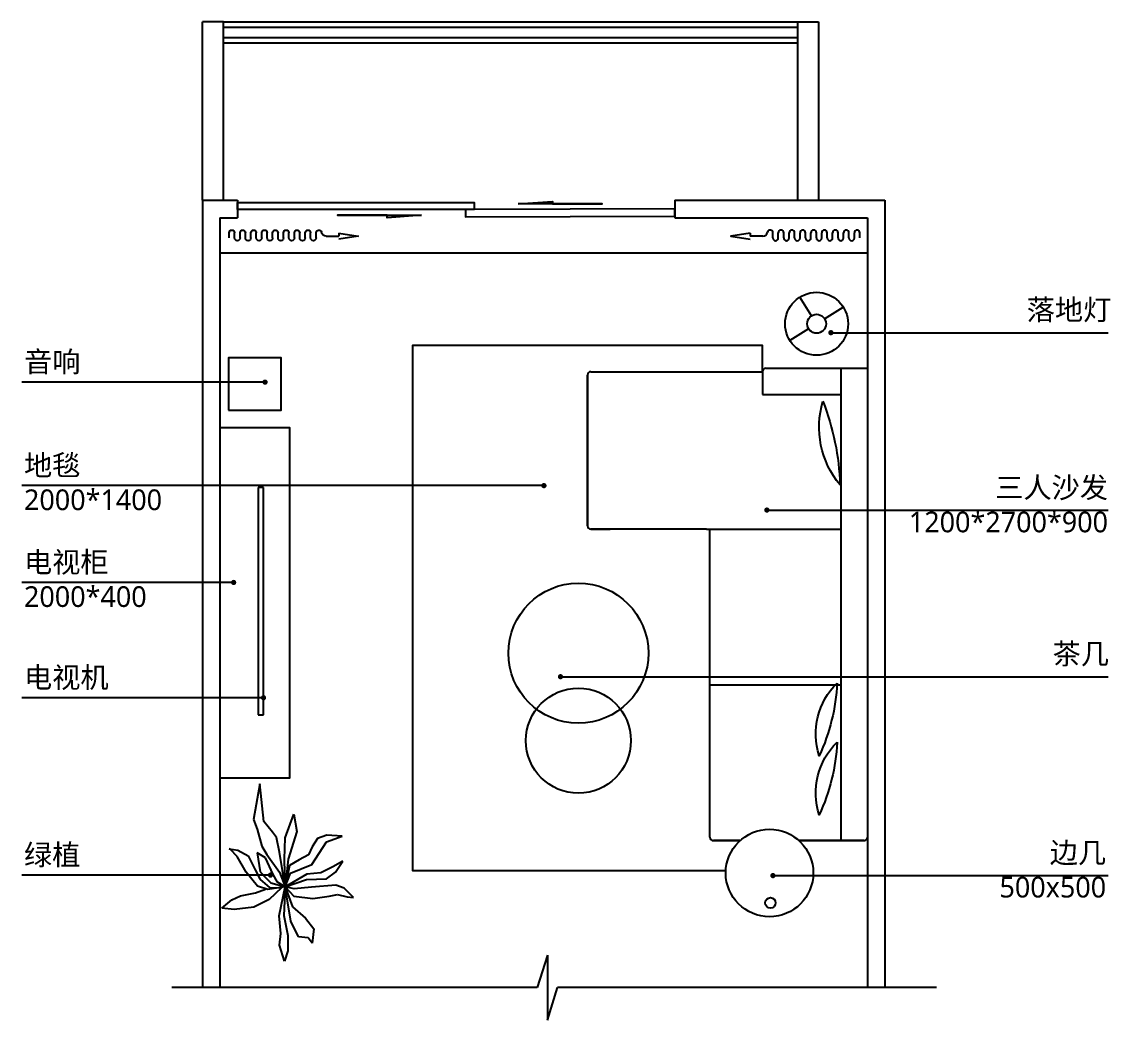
# Model space of a CAD drawing. Extents: x 96704 to 336282, y 34580 to 122302.
# Drawn here: x 303218 to 309437, y 96986 to 102692 of the extents above; entities that cross this region are included whole.
import ezdxf

# ---------------------------------------------------------------- set-up
doc = ezdxf.new("R2010")
doc.units = 0
doc.header["$LTSCALE"] = 1000
doc.header["$MEASUREMENT"] = 0
for name, color, linetype in [('A-rc 混凝土墙', 255, 'Continuous'), ('A-WINDOW-门窗', 153, 'Continuous'), ('FF-PLANTS', 86, 'Continuous'), ('PM-家具', 146, 'Continuous'), ('PUB_DIM', 3, 'Continuous'), ('PUB_TEXT', 7, 'Continuous'), ('WINDOW', 4, 'Continuous'), ('活动家具', 7, 'Continuous')]:
    doc.layers.add(name, color=color, linetype=linetype)
doc.styles.add('_TCH_DIM', font='SIMPLEX', dxfattribs={"bigfont": 'GBCBIG'})
doc.styles.get("Standard").update_dxf_attribs({"font": 'gbenor.shx', "bigfont": 'gbcbig.shx'})
doc.dimstyles.new('ISO-25', dxfattribs={"dimtxt": 2.5, "dimasz": 2.5, "dimexe": 1.25, "dimexo": 0.625, "dimtad": 1, "dimtxsty": 'Standard', "dimcen": 2.5, "dimadec": 0, "dimazin": 0, "dimtfac": 1, "dimtmove": 0, "dimatfit": 3, "dimfxl": 1, "dimarcsym": 0})

# ---------------------------------------------------------------- blocks, each defined once
blk = doc.blocks.new('wetghfwefw')
at = {"layer": 'A-WINDOW-门窗', "color": 9}
for p, q in [((10350.2, 3958.2), (10277.1, 3958.2)), ((10407.4, 3947.5), (10407.4, 3977.1)), ((10438.5, 3947.5), (10438.5, 3977.1)), ((10469.5, 3947.5), (10469.5, 3977.1)), ((10500.6, 3947.5), (10500.6, 3977.1)), ((10531.6, 3947.5), (10531.6, 3977.1)), ((10562.7, 3947.5), (10562.7, 3977.1)), ((10593.7, 3947.5), (10593.7, 3977.1)), ((10624.8, 3947.5), (10624.8, 3977.1)), ((10655.8, 3947.5), (10655.8, 3977.1)), ((10686.9, 3947.5), (10686.9, 3977.1)), ((10717.9, 3947.5), (10717.9, 3977.1)), ((10749, 3947.5), (10749, 3977.1)), ((10780, 3947.5), (10780, 3977.1)), ((10811.1, 3947.5), (10811.1, 3977.1)), ((10842.1, 3947.5), (10842.1, 3977.1)), ((10873.2, 3947.5), (10873.2, 3977.1)), ((10904.2, 3947.5), (10904.2, 3977.1))]:
    blk.add_line(p, q, dxfattribs=at)
for points in [[(10276.9, 3975.6), (10167.5, 3958.2), (10276.9, 3940.8)], [(10276.9, 3975.6), (10277.1, 3958.2)]]:
    blk.add_lwpolyline(points, dxfattribs=at)
for centre, radius, start, end in [((10391.9, 3977.1), 15.5, 0, 168.9905), ((10454, 3977.1), 15.5, 0, 180), ((10516.1, 3977.1), 15.5, 0, 180), ((10578.2, 3977.1), 15.5, 0, 180), ((10640.3, 3977.1), 15.5, 0, 180), ((10702.4, 3977.1), 15.5, 0, 180), ((10764.5, 3977.1), 15.5, 0, 180), ((10826.6, 3977.1), 15.5, 0, 180), ((10888.7, 3977.1), 15.5, 0, 180), ((10350.2, 3985.2), 27, 270, 348.9905), ((10423, 3947.5), 15.5, 180, 0), ((10485.1, 3947.5), 15.5, 180, 0), ((10547.2, 3947.5), 15.5, 180, 0), ((10609.3, 3947.5), 15.5, 180, 0), ((10671.4, 3947.5), 15.5, 180, 0), ((10733.5, 3947.5), 15.5, 180, 0), ((10795.6, 3947.5), 15.5, 180, 0), ((10857.7, 3947.5), 15.5, 180, 0)]:
    blk.add_arc(centre, radius, start, end, dxfattribs=at)
blk = doc.blocks.new('3465465767')
for p, q in [((-126678.4, -21719.5), (-126743.2, -21800.8)), ((-126678.4, -21769), (-126678.4, -21719.5)), ((-126955.2, -21837.6), (-126902.7, -21911.6)), ((-126860.6, -21885.3), (-126955.2, -21837.6)), ((-126743.2, -21800.8), (-126759, -21870.3)), ((-126688.9, -21847.8), (-126678.4, -21769)), ((-126667.8, -21911.6), (-126688.9, -21847.8)), ((-127151.5, -21866.6), (-127144.5, -21986.7)), ((-127091.9, -21983), (-127151.5, -21866.6)), ((-126902.7, -21911.6), (-126843.1, -21998)), ((-126801, -21949.2), (-126860.6, -21885.3)), ((-126759, -21870.3), (-126720.4, -22058.1)), ((-126632.8, -22039.3), (-126667.8, -21911.6)), ((-127144.5, -21986.7), (-127109.4, -22058.1)), ((-126899.2, -22076.9), (-127091.9, -21983)), ((-126843.1, -21998), (-126818.6, -22106.9)), ((-126776.5, -22106.9), (-126801, -21949.2)), ((-126471, -22076.5), (-126394.8, -22000.3)), ((-126394.8, -22000.3), (-126280.5, -22000.3)), ((-126280.5, -22000.3), (-126318.6, -22038.4)), ((-127109.4, -22058.1), (-127039.4, -22091.9)), ((-127039.4, -22091.9), (-126972.8, -22114.4)), ((-126811.6, -22238.3), (-126899.2, -22076.9)), ((-126818.6, -22106.9), (-126699.6, -22267)), ((-126699.6, -22267), (-126776.5, -22106.9)), ((-126720.4, -22058.1), (-126692.4, -22193.3)), ((-126632.8, -22189.5), (-126632.8, -22039.3)), ((-126547.2, -22190.8), (-126471, -22076.5)), ((-126318.6, -22038.4), (-126318.6, -22114.6)), ((-126972.8, -22114.4), (-126923.7, -22182)), ((-126923.7, -22182), (-126871.1, -22253.3)), ((-126699.6, -22267), (-126632.8, -22189.5)), ((-126432.9, -22190.8), (-126699.6, -22267)), ((-126699.6, -22267), (-126547.2, -22190.8)), ((-126692.4, -22193.3), (-126699.6, -22267)), ((-126318.6, -22114.6), (-126432.9, -22190.8)), ((-126317.4, -22200.8), (-126197, -22184.3)), ((-126197, -22184.3), (-126111.4, -22203)), ((-127280.8, -22268.4), (-127146.7, -22228)), ((-127084.9, -22313.4), (-127280.8, -22268.4)), ((-127146.7, -22228), (-126920.2, -22268.4)), ((-126699.6, -22267), (-126966.3, -22343.2)), ((-126920.2, -22268.4), (-126699.6, -22267)), ((-126699.6, -22267), (-126916.7, -22298.4)), ((-126871.1, -22253.3), (-126699.6, -22267)), ((-126699.6, -22267), (-126811.6, -22238.3)), ((-126808, -22324.7), (-126699.6, -22267)), ((-126699.6, -22267), (-126727.4, -22332.2)), ((-126716.9, -22384.8), (-126699.6, -22267)), ((-126699.6, -22267), (-126471.6, -22249.6)), ((-126464.6, -22287.1), (-126699.6, -22267)), ((-126699.6, -22267), (-126660.8, -22399.8)), ((-126471.6, -22249.6), (-126317.4, -22200.8)), ((-126327.9, -22257.1), (-126464.6, -22287.1)), ((-126234.9, -22257.1), (-126327.9, -22257.1)), ((-126111.4, -22203), (-126234.9, -22257.1)), ((-126916.7, -22298.4), (-127084.9, -22313.4)), ((-126966.3, -22343.2), (-127080.6, -22381.3)), ((-126937.7, -22441.1), (-126808, -22324.7)), ((-126727.4, -22332.2), (-126783.5, -22373.6)), ((-126688.9, -22294.7), (-126585.3, -22381.3)), ((-126678.4, -22388.6), (-126688.9, -22294.7)), ((-127118.7, -22419.4), (-127194.9, -22495.6)), ((-127080.6, -22381.3), (-127118.7, -22419.4)), ((-126997.3, -22489.9), (-126937.7, -22441.1)), ((-126909.7, -22448.6), (-126941.2, -22520)), ((-126783.5, -22373.6), (-126909.7, -22448.6)), ((-126794, -22478.7), (-126755.5, -22433.6)), ((-126755.5, -22433.6), (-126716.9, -22384.8)), ((-126734.4, -22471.1), (-126678.4, -22388.6)), ((-126660.8, -22399.8), (-126678.4, -22486.2)), ((-126623.4, -22495.6), (-126661.5, -22419.4)), ((-126585.3, -22381.3), (-126509.1, -22495.6)), ((-127194.9, -22495.6), (-127486.4, -22563.1)), ((-127200.6, -22580.1), (-127127, -22542.5)), ((-127127, -22542.5), (-126997.3, -22489.9)), ((-126941.2, -22520), (-126892.2, -22505)), ((-126909.7, -22587.6), (-126804.6, -22520)), ((-126892.2, -22505), (-126794, -22478.7)), ((-126804.6, -22520), (-126734.4, -22471.1)), ((-126678.4, -22486.2), (-126776.5, -22587.6)), ((-126585.3, -22609.9), (-126623.4, -22495.6)), ((-126509.1, -22495.6), (-126471, -22648)), ((-127486.4, -22563.1), (-127200.6, -22580.1)), ((-126942.9, -22673.9), (-126909.7, -22587.6)), ((-126776.5, -22587.6), (-126892.2, -22673.9)), ((-126547.2, -22675.4), (-126585.3, -22609.9)), ((-126945.8, -22745.5), (-126942.9, -22673.9)), ((-126892.2, -22673.9), (-126941.2, -22734)), ((-126471, -22745.5), (-126547.2, -22675.4)), ((-126471, -22648), (-126471, -22745.5)), ((-126941.2, -22734), (-126945.8, -22745.5))]:
    blk.add_line(p, q)

msp = doc.modelspace()

# ---------------------------------------------------------------- linework, layer by layer
at = {"layer": 'A-rc 混凝土墙'}
msp.add_line((304369.8, 102692.2), (304249.8, 102692.2), dxfattribs=at)
at = {"layer": 'A-WINDOW-门窗', "color": 9}
for p, q in [((304249.8, 101672.2), (304249.8, 102692.2)), ((304369.8, 101672.2), (304369.8, 102692.2)), ((307649.8, 102692.2), (307649.8, 101672.2)), ((307649.8, 102692.2), (307769.8, 102692.2)), ((307769.8, 102692.2), (307769.8, 101672.2)), ((304249.8, 101672.2), (304449.8, 101672.2)), ((304249.8, 101672.2), (304249.8, 97172.2)), ((304449.8, 101672.2), (304449.8, 101572.2)), ((306949.8, 101672.2), (308149.8, 101672.2)), ((306949.8, 101672.2), (306949.8, 101572.2)), ((308149.8, 101672.2), (308149.8, 97172.2)), ((304349.8, 101572.2), (304449.8, 101572.2)), ((304349.8, 101572.2), (304349.8, 97172.2)), ((306949.8, 101572.2), (308049.8, 101572.2)), ((308049.8, 101572.2), (308049.8, 97172.2))]:
    msp.add_line(p, q, dxfattribs=at)
at = {"layer": 'PM-家具'}
for p, q in [((307469.8, 100712.2), (308049.8, 100712.2)), ((307899.8, 98012.2), (307899.8, 100712.2)), ((308049.8, 100712.2), (308049.8, 98032.2)), ((306449.8, 100672.2), (306449.8, 99812.2)), ((306449.8, 99812.2), (306449.8, 100672.2)), ((306469.8, 100692.2), (307449.8, 100692.2)), ((307449.8, 100692.2), (307449.8, 100562.2)), ((307449.8, 100562.2), (307899.8, 100562.2)), ((304569, 100030.6), (304569, 98730.6)), ((304599, 100030.6), (304569, 100030.6)), ((304599, 98730.6), (304599, 100030.6)), ((307129.8, 99792.2), (306469.8, 99792.2)), ((306469.8, 99792.2), (306579.8, 99792.2)), ((307129.8, 99792.2), (307899.8, 99792.2)), ((307149.8, 98032.2), (307149.8, 99792.2)), ((307799.8, 98900.5), (307149.8, 98900.5)), ((307899.8, 98900.5), (307799.8, 98900.5)), ((304569, 98730.6), (304599, 98730.6)), ((307169.8, 98012.2), (307321.6, 98012.2)), ((307321.6, 98012.2), (307169.8, 98012.2)), ((308029.8, 98012.2), (307659, 98012.2)), ((307659, 98012.2), (308029.8, 98012.2))]:
    msp.add_line(p, q, dxfattribs=at)
at = {"layer": 'PM-家具', "color": 250}
for points in [[(307730.7, 101011.9), (307663.9, 101118.7)], [(307805.1, 100994.9), (307912, 101061.7)], [(307713.7, 100937.4), (307606.9, 100870.6)]]:
    msp.add_lwpolyline(points, dxfattribs=at)
at = {"layer": 'PM-家具'}
msp.add_lwpolyline([(307449.8, 100692.2), (307449.8, 100842.2), (305449.8, 100842.2), (305449.8, 97842.2), (307240.7, 97842.2)], dxfattribs=at)
for points in [[(304399.8, 100472.2), (304699.8, 100472.2), (304699.8, 100772.2), (304399.8, 100772.2)], [(304349.8, 98372.2), (304749.8, 98372.2), (304749.8, 100372.2), (304349.8, 100372.2)]]:
    msp.add_lwpolyline(points, close=True, dxfattribs=at)
for points in [[(307795.4, 100523.6, -0.083637), (307893.4, 100045.8, -0.251952)], [(307876.6, 98912.3, -0.095562), (307774.4, 98497.8, -0.287875)], [(307876.6, 98574.3, -0.095562), (307774.4, 98159.8, -0.287875)]]:
    msp.add_lwpolyline(points, format="xyb", close=True, dxfattribs=at)
for centre, radius in [((307759.4, 100966.2), 180), ((306398.4, 99083.7), 400), ((306398.4, 98583.7), 300), ((307490.3, 97827.7), 250), ((307495.4, 97656.7), 30)]:
    msp.add_circle(centre, radius, dxfattribs=at)
at = {"layer": 'PM-家具', "color": 250}
msp.add_circle((307759.4, 100966.2), 54, dxfattribs=at)
at = {"layer": 'PM-家具'}
for centre, start, end in [((307469.8, 100692.2), 90, 180), ((306469.8, 100672.2), 89.9998, 180), ((306469.8, 99812.2), 180, 270), ((306469.8, 99812.2), 180, 270.0002), ((307169.8, 98032.2), 180, 270), ((307169.8, 98032.2), 180, 270), ((308029.8, 98032.2), 270, 0)]:
    msp.add_arc(centre, 20, start, end, dxfattribs=at)
at = {"layer": 'PUB_DIM'}
for p, q in [((306221.4, 97358.5), (306163.4, 97172.2)), ((306221.4, 97358.5), (306221.4, 96985.9)), ((306163.4, 97172.2), (304074.6, 97172.2)), ((306221.4, 96985.9), (306279.4, 97172.2)), ((308445.1, 97172.2), (306279.4, 97172.2))]:
    msp.add_line(p, q, dxfattribs=at)
at = {"layer": 'WINDOW'}
for p, q in [((304369.8, 102692.2), (307649.8, 102692.2)), ((304369.8, 102662.2), (307649.8, 102662.2)), ((304369.8, 102602.2), (307649.8, 102602.2)), ((304369.8, 102572.2), (307649.8, 102572.2))]:
    msp.add_line(p, q, dxfattribs=at)
for points in [[(304449.8, 101660), (305802.4, 101660), (305802.4, 101619), (304449.8, 101619)], [(306949.8, 101622.2), (305752.4, 101619), (305752.4, 101578.1), (306949.8, 101581.3)]]:
    msp.add_lwpolyline(points, close=True, dxfattribs=at)
for points in [[(306053.5, 101651.3), (306250.2, 101665.8), (306250.2, 101651.3), (306533.5, 101651.3), (306053.5, 101651.3)], [(305501.3, 101586.7), (305304.6, 101572.2), (305304.6, 101586.7), (305021.3, 101586.7), (305501.3, 101586.7)]]:
    msp.add_lwpolyline(points, dxfattribs=at)
at = {"layer": '活动家具', "color": 251}
msp.add_line((304349.8, 101372.2), (308049.8, 101372.2), dxfattribs=at)

# ---------------------------------------------------------------- block references
at = {"xscale": -1}
msp.add_blockref('wetghfwefw', (315306.8, 97509.2), dxfattribs=at)
msp.add_blockref('wetghfwefw', (297102, 97509.2))
at = {"layer": 'FF-PLANTS', "xscale": 0.7200000000000002, "yscale": 0.7200000000000002, "zscale": 0.7200000000000002, "rotation": 263.1728343719515}
msp.add_blockref('3465465767', (309797.1, 5266.1), dxfattribs=at)

# ---------------------------------------------------------------- texts
at = {"layer": 'PUB_TEXT', "char_height": 118.156, "attachment_point": 1, "style": '_TCH_DIM'}
for s, insert, width in [('{\\fMicrosoft YaHei|b0|i0|c134|p34;落地灯}', (308959.9, 101105.5, 0), 2014.837), ('{\\fMicrosoft YaHei|b0|i0|c134|p34;音响}', (303230.3, 100807.9, 0), 2014.837), ('{\\fMicrosoft YaHei|b0|i0|c134|p34;地毯\\P2000*1400}', (303230.3, 100216.4, 0), 2014.837), ('\\pxqr;{\\fMicrosoft YaHei|b0|i0|c134|p34;三人沙发\\P1200*2700*900}', (307687.1, 100089.6, 0), 1737.337), ('{\\fMicrosoft YaHei|b0|i0|c134|p34;电视柜\\P2000*400}', (303230.3, 99663, 0), 2014.837), ('{\\fMicrosoft YaHei|b0|i0|c134|p34;茶几}', (309107.9, 99139.1, 0), 2014.837), ('{\\fMicrosoft YaHei|b0|i0|c134|p34;电视机}', (303230.3, 99004, 0), 2014.837), ('{\\fMicrosoft YaHei|b0|i0|c134|p34;绿植}', (303230.3, 97990.5, 0), 2014.837), ('\\pxqr;{\\fMicrosoft YaHei|b0|i0|c134|p34;边几\\P500x500}', (307676.4, 98002.5, 0), 1737.337)]:
    msp.add_mtext(s, dxfattribs=dict(at, insert=insert, width=width))

# ---------------------------------------------------------------- leaders
at = {"layer": 'PUB_DIM'}
for points in [[(307841.4, 100915.4, 0), (309424.7, 100915.4, 0)], [(304607.9, 100632.7, 0), (303217.6, 100632.7, 0)], [(306201.3, 100041.2, 0), (303217.6, 100041.2, 0)], [(307475.2, 99901.5, 0), (309424.7, 99901.5, 0)], [(304428.1, 99487.9, 0), (303217.6, 99487.9, 0)], [(306295.9, 98949.1, 0), (309424.7, 98949.1, 0)], [(304599, 98828.9, 0), (303217.6, 98828.9, 0)], [(304638.9, 97815.4, 0), (303217.6, 97815.4, 0)], [(307509.9, 97812.4, 0), (309424.7, 97812.4, 0)]]:
    msp.add_leader(points, dimstyle='ISO-25', override={"dimscale": 0, "dimasz": 120, "dimtad": 0, "dimldrblk": 'DotSmall', "dimfxl": 100, "dimfxlon": 1, "dimarcsym": 1}, dxfattribs=at)

doc.saveas('drawing.dxf')
